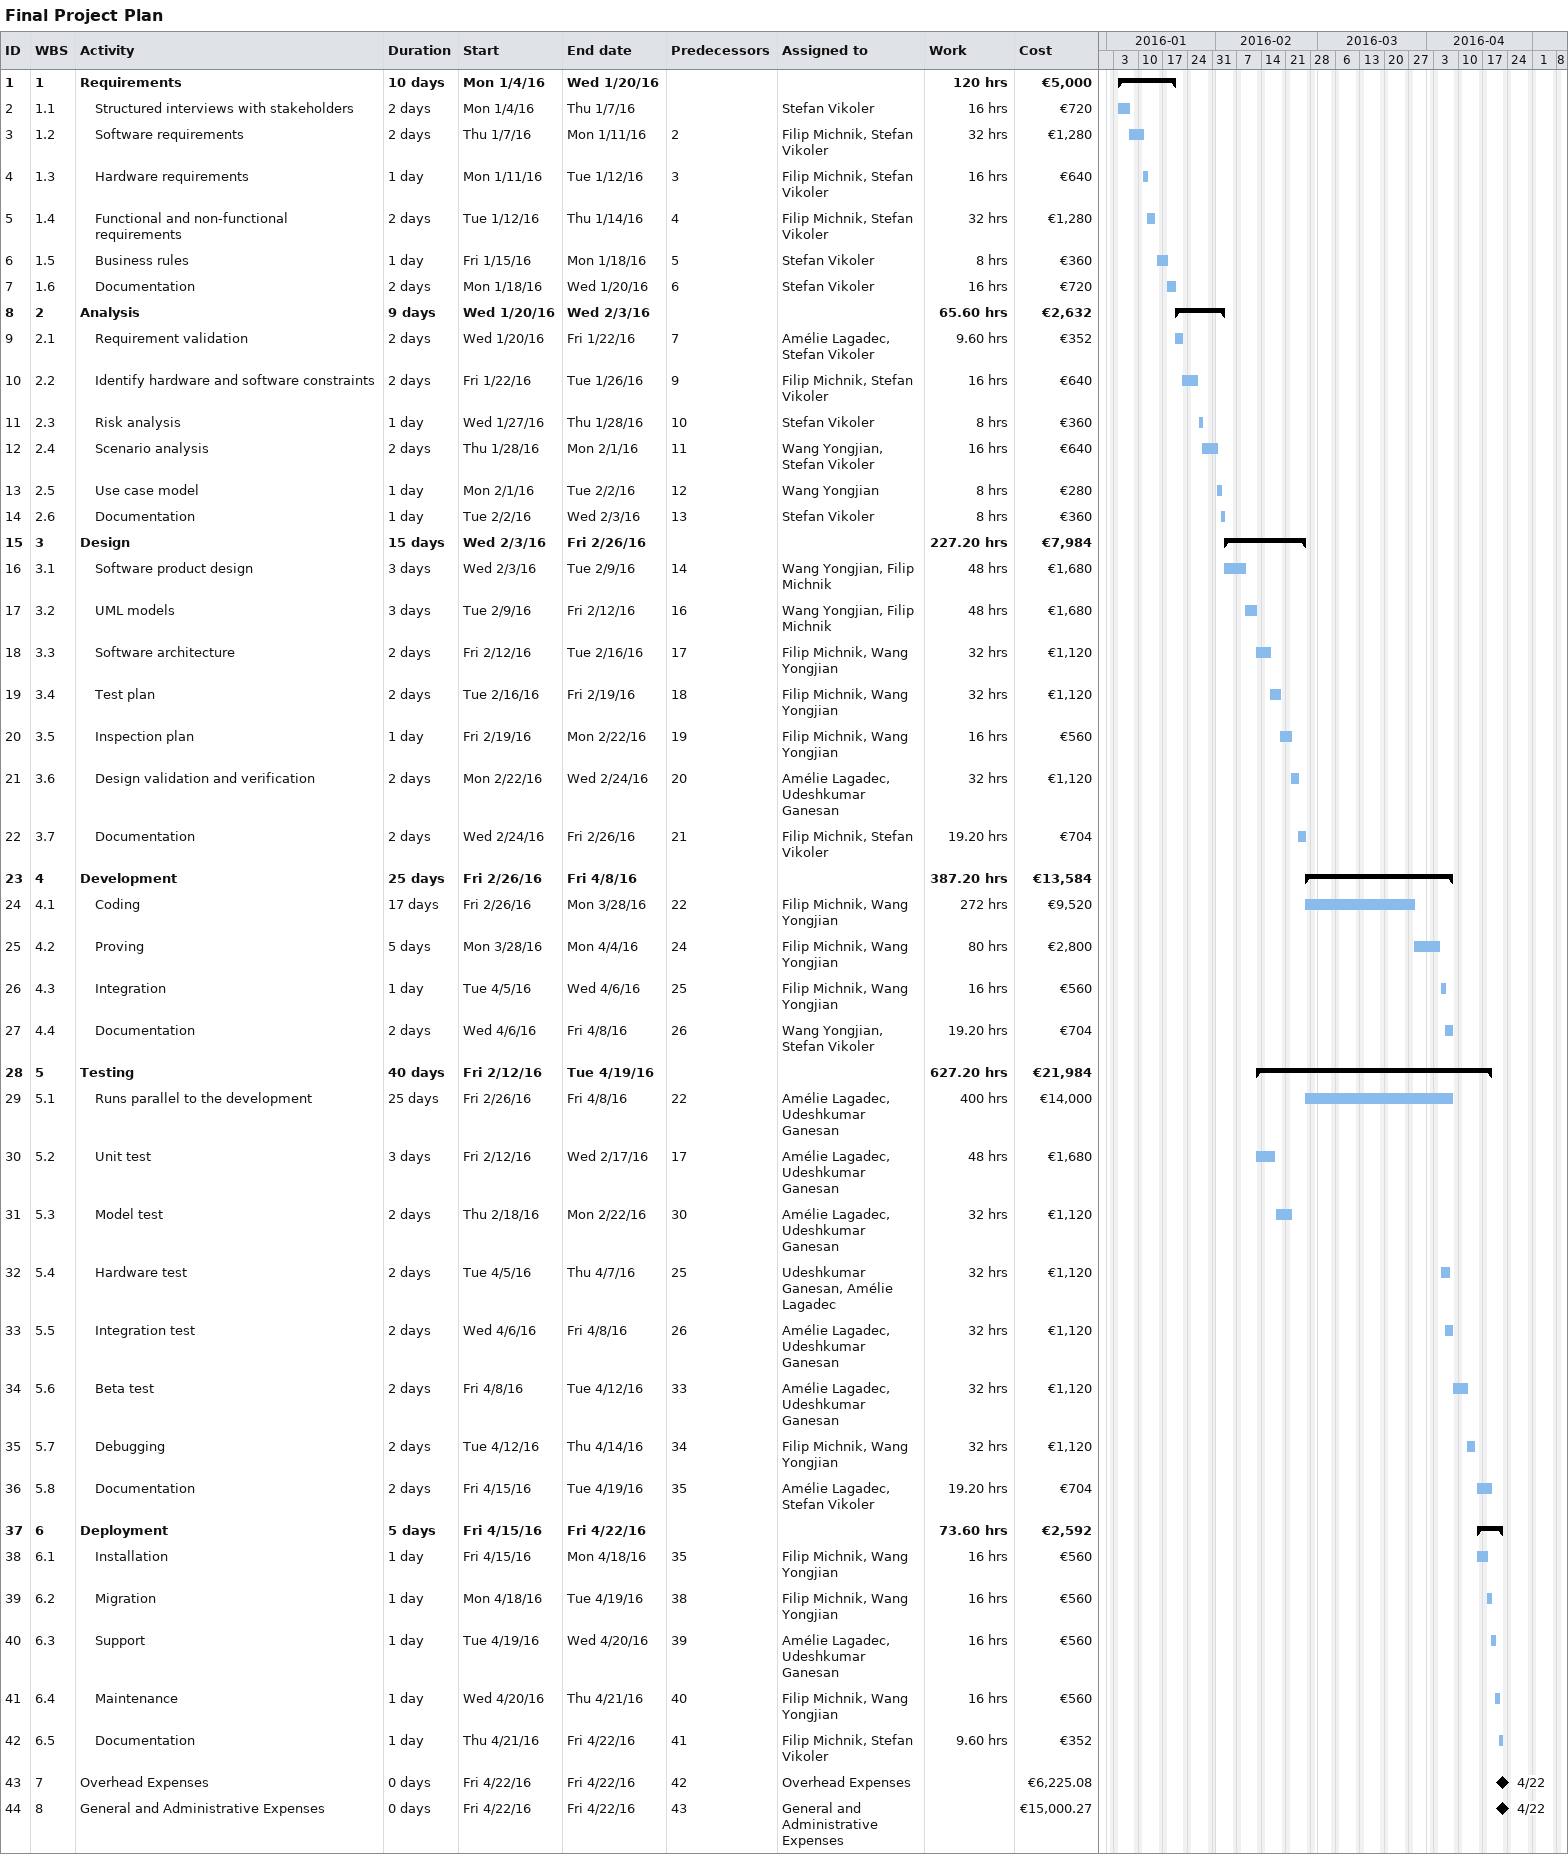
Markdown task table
Final Project Plan

| ID | WBS | Task | Duration | Start | Finish | Predecessors | Resources | Work (h) | Cost (€) |
|---|---|---|---|---|---|---|---|---|---|
| 1 | 1 | **Requirements** | 10d | 2016-01-04 | 2016-01-20 |  |  | 120 | 5000 |
| 2 | 1.1 | Structured interviews with stakeholders | 2d | 2016-01-04 | 2016-01-07 |  | Stefan Vikoler | 16 | 720 |
| 3 | 1.2 | Software requirements | 2d | 2016-01-07 | 2016-01-11 | 2 | Filip Michnik, Stefan Vikoler | 32 | 1280 |
| 4 | 1.3 | Hardware requirements | 1d | 2016-01-11 | 2016-01-12 | 3 | Filip Michnik, Stefan Vikoler | 16 | 640 |
| 5 | 1.4 | Functional and non-functional requirements | 2d | 2016-01-12 | 2016-01-14 | 4 | Filip Michnik, Stefan Vikoler | 32 | 1280 |
| 6 | 1.5 | Business rules | 1d | 2016-01-15 | 2016-01-18 | 5 | Stefan Vikoler | 8 | 360 |
| 7 | 1.6 | Documentation | 2d | 2016-01-18 | 2016-01-20 | 6 | Stefan Vikoler | 16 | 720 |
| 8 | 2 | **Analysis** | 9d | 2016-01-20 | 2016-02-03 |  |  | 65.60 | 2632 |
| 9 | 2.1 | Requirement validation | 2d | 2016-01-20 | 2016-01-22 | 7 | Amélie Lagadec, Stefan Vikoler | 9.60 | 352 |
| 10 | 2.2 | Identify hardware and software constraints | 2d | 2016-01-22 | 2016-01-26 | 9 | Filip Michnik, Stefan Vikoler | 16 | 640 |
| 11 | 2.3 | Risk analysis | 1d | 2016-01-27 | 2016-01-28 | 10 | Stefan Vikoler | 8 | 360 |
| 12 | 2.4 | Scenario analysis | 2d | 2016-01-28 | 2016-02-01 | 11 | Wang Yongjian, Stefan Vikoler | 16 | 640 |
| 13 | 2.5 | Use case model | 1d | 2016-02-01 | 2016-02-02 | 12 | Wang Yongjian | 8 | 280 |
| 14 | 2.6 | Documentation | 1d | 2016-02-02 | 2016-02-03 | 13 | Stefan Vikoler | 8 | 360 |
| 15 | 3 | **Design** | 15d | 2016-02-03 | 2016-02-26 |  |  | 227.20 | 7984 |
| 16 | 3.1 | Software product design | 3d | 2016-02-03 | 2016-02-09 | 14 | Wang Yongjian, Filip Michnik | 48 | 1680 |
| 17 | 3.2 | UML models | 3d | 2016-02-09 | 2016-02-12 | 16 | Wang Yongjian, Filip Michnik | 48 | 1680 |
| 18 | 3.3 | Software architecture | 2d | 2016-02-12 | 2016-02-16 | 17 | Filip Michnik, Wang Yongjian | 32 | 1120 |
| 19 | 3.4 | Test plan | 2d | 2016-02-16 | 2016-02-19 | 18 | Filip Michnik, Wang Yongjian | 32 | 1120 |
| 20 | 3.5 | Inspection plan | 1d | 2016-02-19 | 2016-02-22 | 19 | Filip Michnik, Wang Yongjian | 16 | 560 |
| 21 | 3.6 | Design validation and verification | 2d | 2016-02-22 | 2016-02-24 | 20 | Amélie Lagadec, Udeshkumar Ganesan | 32 | 1120 |
| 22 | 3.7 | Documentation | 2d | 2016-02-24 | 2016-02-26 | 21 | Filip Michnik, Stefan Vikoler | 19.20 | 704 |
| 23 | 4 | **Development** | 25d | 2016-02-26 | 2016-04-08 |  |  | 387.20 | 13584 |
| 24 | 4.1 | Coding | 17d | 2016-02-26 | 2016-03-28 | 22 | Filip Michnik, Wang Yongjian | 272 | 9520 |
| 25 | 4.2 | Proving | 5d | 2016-03-28 | 2016-04-04 | 24 | Filip Michnik, Wang Yongjian | 80 | 2800 |
| 26 | 4.3 | Integration | 1d | 2016-04-05 | 2016-04-06 | 25 | Filip Michnik, Wang Yongjian | 16 | 560 |
| 27 | 4.4 | Documentation | 2d | 2016-04-06 | 2016-04-08 | 26 | Wang Yongjian, Stefan Vikoler | 19.20 | 704 |
| 28 | 5 | **Testing** | 40d | 2016-02-12 | 2016-04-19 |  |  | 627.20 | 21984 |
| 29 | 5.1 | Runs parallel to the development | 25d | 2016-02-26 | 2016-04-08 | 22 | Amélie Lagadec, Udeshkumar Ganesan | 400 | 14000 |
| 30 | 5.2 | Unit test | 3d | 2016-02-12 | 2016-02-17 | 17 | Amélie Lagadec, Udeshkumar Ganesan | 48 | 1680 |
| 31 | 5.3 | Model test | 2d | 2016-02-18 | 2016-02-22 | 30 | Amélie Lagadec, Udeshkumar Ganesan | 32 | 1120 |
| 32 | 5.4 | Hardware test | 2d | 2016-04-05 | 2016-04-07 | 25 | Udeshkumar Ganesan, Amélie Lagadec | 32 | 1120 |
| 33 | 5.5 | Integration test | 2d | 2016-04-06 | 2016-04-08 | 26 | Amélie Lagadec, Udeshkumar Ganesan | 32 | 1120 |
| 34 | 5.6 | Beta test | 2d | 2016-04-08 | 2016-04-12 | 33 | Amélie Lagadec, Udeshkumar Ganesan | 32 | 1120 |
| 35 | 5.7 | Debugging | 2d | 2016-04-12 | 2016-04-14 | 34 | Filip Michnik, Wang Yongjian | 32 | 1120 |
| 36 | 5.8 | Documentation | 2d | 2016-04-15 | 2016-04-19 | 35 | Amélie Lagadec, Stefan Vikoler | 19.20 | 704 |
| 37 | 6 | **Deployment** | 5d | 2016-04-15 | 2016-04-22 |  |  | 73.60 | 2592 |
| 38 | 6.1 | Installation | 1d | 2016-04-15 | 2016-04-18 | 35 | Filip Michnik, Wang Yongjian | 16 | 560 |
| 39 | 6.2 | Migration | 1d | 2016-04-18 | 2016-04-19 | 38 | Filip Michnik, Wang Yongjian | 16 | 560 |
| 40 | 6.3 | Support | 1d | 2016-04-19 | 2016-04-20 | 39 | Amélie Lagadec, Udeshkumar Ganesan | 16 | 560 |
| 41 | 6.4 | Maintenance | 1d | 2016-04-20 | 2016-04-21 | 40 | Filip Michnik, Wang Yongjian | 16 | 560 |
| 42 | 6.5 | Documentation | 1d | 2016-04-21 | 2016-04-22 | 41 | Filip Michnik, Stefan Vikoler | 9.60 | 352 |
| 43 | 7 | Overhead Expenses | 0d | 2016-04-22 | 2016-04-22 | 42 | Overhead Expenses |  | 6225.08 |
| 44 | 8 | General and Administrative Expenses | 0d | 2016-04-22 | 2016-04-22 | 43 | General and Administrative Expenses |  | 15000.27 |
